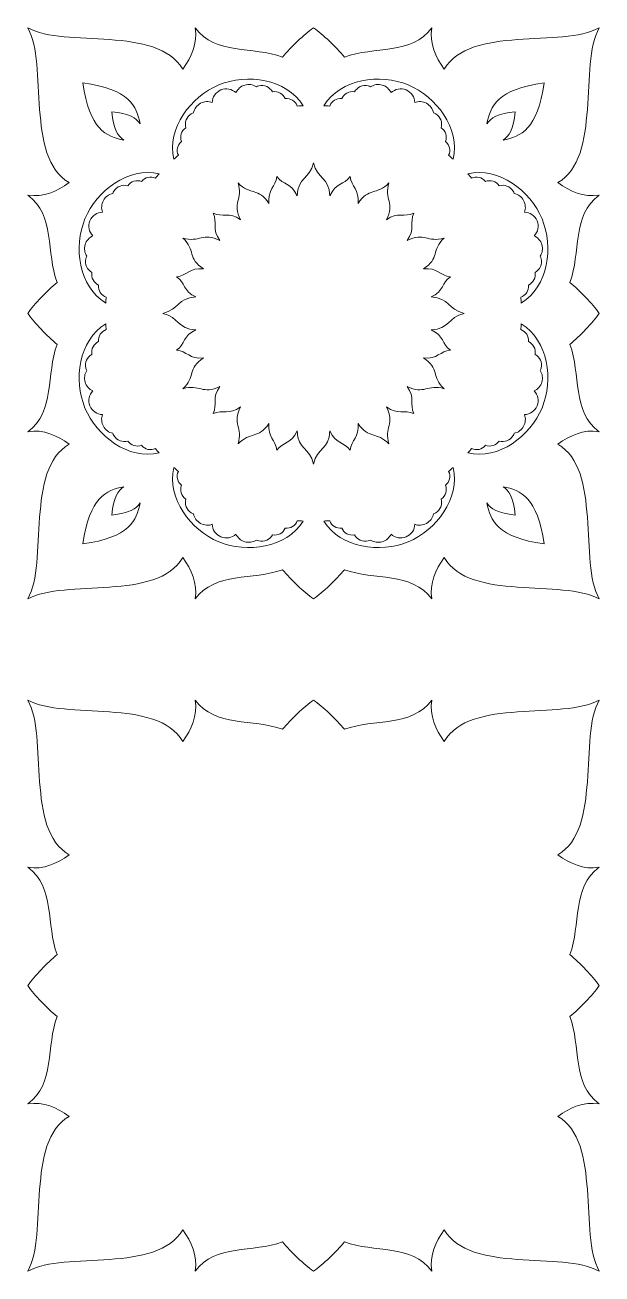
# Model space of a CAD drawing. Header units: millimetres. Extents: x -427 to 427, y -427 to 427.
# Drawn here: x 171 to 427, y -427 to 128 of the extents above; entities that cross this region are included whole.
import ezdxf

# ---------------------------------------------------------------- set-up
doc = ezdxf.new("R2010")
doc.units = ezdxf.units.MM
doc.header["$MEASUREMENT"] = 0
doc.layers.add('layer 1', color=7, linetype='Continuous')

msp = doc.modelspace()

# ---------------------------------------------------------------- linework, layer by layer
at = {"layer": 'layer 1', "color": 250, "lineweight": 9}
for points, knots in [([(190.3002, 58.0857), (184.8046, 54.2132), (179.0224, 51.4078), (171.8944, 52.5425), (171.8944, 52.5425), (184.0838, 43.701), (180.0054, 26.8751), (184.9057, 13.7115), (184.9057, 13.7115), (180.4112, 9.9281), (174.9187, 4.2416), (171.8945, -0.0626), (171.8945, -0.0626), (174.9187, -4.3668), (180.4111, -10.0532), (184.9056, -13.8366), (184.9056, -13.8366), (180.0053, -27.0003), (184.0838, -43.8262), (171.8944, -52.6677), (171.8944, -52.6677), (179.0224, -51.533), (184.8046, -54.3384), (190.3001, -58.2109), (190.3001, -58.2109), (170.6342, -69.597), (181.0499, -110.6018), (171.8944, -127.0626), (171.8944, -127.0626), (188.3552, -117.9071), (229.36, -128.3229), (240.7461, -108.6569), (240.7461, -108.6569), (244.6186, -114.1524), (247.424, -119.9346), (246.2893, -127.0626), (246.2893, -127.0626), (255.1308, -114.8732), (271.9567, -118.9516), (285.1203, -114.0513), (285.1203, -114.0513), (288.9037, -118.5458), (294.5902, -124.0383), (298.8944, -127.0625), (298.8944, -127.0625), (303.1986, -124.0383), (308.885, -118.5459), (312.6684, -114.0514), (312.6684, -114.0514), (325.8321, -118.9517), (342.658, -114.8732), (351.4995, -127.0626), (351.4995, -127.0626), (350.3648, -119.9346), (353.1702, -114.1524), (357.0427, -108.6569), (357.0427, -108.6569), (368.4288, -128.3228), (409.4336, -117.9071), (425.8944, -127.0626), (425.8944, -127.0626), (416.7389, -110.6018), (427.1547, -69.597), (407.4887, -58.2109), (407.4887, -58.2109), (412.9842, -54.3384), (418.7664, -51.533), (425.8944, -52.6677), (425.8944, -52.6677), (413.705, -43.8262), (417.7834, -27.0003), (412.8831, -13.8367), (412.8831, -13.8367), (417.3776, -10.0533), (422.8701, -4.3668), (425.8943, -0.0626), (425.8943, -0.0626), (422.8701, 4.2416), (417.3777, 9.928), (412.8832, 13.7114), (412.8832, 13.7114), (417.7835, 26.8751), (413.705, 43.701), (425.8944, 52.5425), (425.8944, 52.5425), (418.7664, 51.4078), (412.9842, 54.2132), (407.4887, 58.0857), (407.4887, 58.0857), (427.1546, 69.4718), (416.7389, 110.4766), (425.8944, 126.9374), (425.8944, 126.9374), (409.4336, 117.7819), (368.4287, 128.1977), (357.0427, 108.5316), (357.0427, 108.5316), (353.1702, 114.0272), (350.3648, 119.8094), (351.4995, 126.9374), (351.4995, 126.9374), (342.658, 114.748), (325.8321, 118.8264), (312.6685, 113.9261), (312.6685, 113.9261), (308.8851, 118.4206), (303.1986, 123.9131), (298.8944, 126.9373), (298.8944, 126.9373), (294.5902, 123.9131), (288.9038, 118.4207), (285.1204, 113.9262), (285.1204, 113.9262), (271.9567, 118.8265), (255.1308, 114.748), (246.2893, 126.9374), (246.2893, 126.9374), (247.424, 119.8094), (244.6186, 114.0272), (240.7461, 108.5317), (240.7461, 108.5317), (229.36, 128.1976), (188.3552, 117.7819), (171.8944, 126.9374), (171.8944, 126.9374), (181.0499, 110.4766), (170.6341, 69.4717), (190.3002, 58.0857)], [0, 0, 0, 0, 0.03030303, 0.03030303, 0.03030303, 0.03030303, 0.06060606, 0.06060606, 0.06060606, 0.06060606, 0.09090909, 0.09090909, 0.09090909, 0.09090909, 0.12121212, 0.12121212, 0.12121212, 0.12121212, 0.15151515, 0.15151515, 0.15151515, 0.15151515, 0.18181818, 0.18181818, 0.18181818, 0.18181818, 0.21212121, 0.21212121, 0.21212121, 0.21212121, 0.24242424, 0.24242424, 0.24242424, 0.24242424, 0.27272727, 0.27272727, 0.27272727, 0.27272727, 0.3030303, 0.3030303, 0.3030303, 0.3030303, 0.33333333, 0.33333333, 0.33333333, 0.33333333, 0.36363636, 0.36363636, 0.36363636, 0.36363636, 0.39393939, 0.39393939, 0.39393939, 0.39393939, 0.42424242, 0.42424242, 0.42424242, 0.42424242, 0.45454545, 0.45454545, 0.45454545, 0.45454545, 0.48484848, 0.48484848, 0.48484848, 0.48484848, 0.51515152, 0.51515152, 0.51515152, 0.51515152, 0.54545455, 0.54545455, 0.54545455, 0.54545455, 0.57575758, 0.57575758, 0.57575758, 0.57575758, 0.60606061, 0.60606061, 0.60606061, 0.60606061, 0.63636364, 0.63636364, 0.63636364, 0.63636364, 0.66666667, 0.66666667, 0.66666667, 0.66666667, 0.6969697, 0.6969697, 0.6969697, 0.6969697, 0.72727273, 0.72727273, 0.72727273, 0.72727273, 0.75757576, 0.75757576, 0.75757576, 0.75757576, 0.78787879, 0.78787879, 0.78787879, 0.78787879, 0.81818182, 0.81818182, 0.81818182, 0.81818182, 0.84848485, 0.84848485, 0.84848485, 0.84848485, 0.87878788, 0.87878788, 0.87878788, 0.87878788, 0.90909091, 0.90909091, 0.90909091, 0.90909091, 0.93939394, 0.93939394, 0.93939394, 0.93939394, 1, 1, 1, 1]), ([(238.8196, 70.248), (238.1529, 69.6776), (237.4933, 69.0968), (236.8412, 68.506), (236.8412, 68.506), (233.5872, 82.2769), (244.3328, 96.3567), (256.8147, 101.5268), (256.8147, 101.5268), (269.2966, 106.6969), (286.8507, 104.3394), (294.2873, 92.301), (294.2873, 92.301), (293.4083, 92.2576), (292.5313, 92.2018), (291.6565, 92.1338), (291.6565, 92.1338), (290.9201, 94.3295), (288.7143, 95.7705), (286.3325, 95.4638), (286.3325, 95.4638), (285.3785, 97.6082), (283.0509, 98.9029), (280.6419, 98.4599), (280.6419, 98.4599), (279.4837, 100.5466), (277.0387, 101.6957), (274.6046, 101.1112), (274.6046, 101.1112), (274.219, 101.0187), (273.853, 100.8873), (273.5096, 100.7221), (273.5096, 100.7221), (272.0282, 101.6876), (270.1482, 102.0217), (268.3197, 101.4801), (268.3197, 101.4801), (266.5233, 100.948), (265.1457, 99.6795), (264.4184, 98.1018), (264.4184, 98.1018), (264.4138, 98.1004), (264.4092, 98.099), (264.4046, 98.0976), (264.4046, 98.0976), (262.6688, 99.729), (260.0728, 100.2899), (257.7292, 99.319), (257.7292, 99.319), (255.3857, 98.3483), (253.9467, 96.1162), (253.8726, 93.7353), (253.8726, 93.7353), (253.8683, 93.7329), (253.864, 93.7306), (253.8597, 93.7283), (253.8597, 93.7283), (252.2295, 94.3296), (250.3589, 94.2525), (248.7123, 93.3584), (248.7123, 93.3584), (247.0366, 92.4485), (245.9435, 90.8829), (245.5786, 89.1527), (245.5786, 89.1527), (245.2191, 89.0266), (244.8673, 88.8607), (244.5292, 88.6536), (244.5292, 88.6536), (242.395, 87.3457), (241.478, 84.8043), (242.135, 82.5097), (242.135, 82.5097), (240.1184, 81.1196), (239.388, 78.5581), (240.2298, 76.3672), (240.2298, 76.3672), (238.329, 74.9002), (237.7879, 72.3212), (238.8196, 70.248)], [0, 0, 0, 0, 0.04761905, 0.04761905, 0.04761905, 0.04761905, 0.0952381, 0.0952381, 0.0952381, 0.0952381, 0.14285714, 0.14285714, 0.14285714, 0.14285714, 0.19047619, 0.19047619, 0.19047619, 0.19047619, 0.23809524, 0.23809524, 0.23809524, 0.23809524, 0.28571429, 0.28571429, 0.28571429, 0.28571429, 0.33333333, 0.33333333, 0.33333333, 0.33333333, 0.38095238, 0.38095238, 0.38095238, 0.38095238, 0.42857143, 0.42857143, 0.42857143, 0.42857143, 0.47619048, 0.47619048, 0.47619048, 0.47619048, 0.52380952, 0.52380952, 0.52380952, 0.52380952, 0.57142857, 0.57142857, 0.57142857, 0.57142857, 0.61904762, 0.61904762, 0.61904762, 0.61904762, 0.66666667, 0.66666667, 0.66666667, 0.66666667, 0.71428571, 0.71428571, 0.71428571, 0.71428571, 0.76190476, 0.76190476, 0.76190476, 0.76190476, 0.80952381, 0.80952381, 0.80952381, 0.80952381, 0.85714286, 0.85714286, 0.85714286, 0.85714286, 0.9047619, 0.9047619, 0.9047619, 0.9047619, 1, 1, 1, 1]), ([(323.1842, 101.1112), (320.7503, 101.6955), (318.3048, 100.5469), (317.1469, 98.4598), (317.1469, 98.4598), (314.738, 98.9028), (312.4103, 97.608), (311.4563, 95.4636), (311.4563, 95.4636), (309.0749, 95.7703), (306.8687, 94.3293), (306.1322, 92.1338), (306.1322, 92.1338), (305.2574, 92.2019), (304.3803, 92.2576), (303.5015, 92.301), (303.5015, 92.301), (310.9381, 104.3394), (328.4923, 106.697), (340.9741, 101.5268), (340.9741, 101.5268), (353.456, 96.3566), (364.2016, 82.2769), (360.9476, 68.506), (360.9476, 68.506), (360.2954, 69.0969), (359.6358, 69.6776), (358.9691, 70.2481), (358.9691, 70.2481), (360.001, 72.3214), (359.4602, 74.9001), (357.5592, 76.3674), (357.5592, 76.3674), (358.4009, 78.5583), (357.6705, 81.1196), (355.6539, 82.5098), (355.6539, 82.5098), (356.3104, 84.8043), (355.3941, 87.3457), (353.2596, 88.6536), (353.2596, 88.6536), (352.9215, 88.8608), (352.5698, 89.0267), (352.2102, 89.1527), (352.2102, 89.1527), (351.8454, 90.8829), (350.7523, 92.4485), (349.0764, 93.3585), (349.0764, 93.3585), (347.4298, 94.2525), (345.5588, 94.3297), (343.9289, 93.7283), (343.9289, 93.7283), (343.9247, 93.7306), (343.9204, 93.7329), (343.9162, 93.7351), (343.9162, 93.7351), (343.8423, 96.1161), (342.4033, 98.3484), (340.0596, 99.319), (340.0596, 99.319), (337.7161, 100.2897), (335.1203, 99.7289), (333.3843, 98.0977), (333.3843, 98.0977), (333.3796, 98.0991), (333.3749, 98.1005), (333.3702, 98.1019), (333.3702, 98.1019), (332.6427, 99.6799), (331.2655, 100.948), (329.4689, 101.4801), (329.4689, 101.4801), (327.6406, 102.0216), (325.7606, 101.6875), (324.2792, 100.7221), (324.2792, 100.7221), (323.9358, 100.8872), (323.5697, 101.0186), (323.1842, 101.1112)], [0, 0, 0, 0, 0.04761905, 0.04761905, 0.04761905, 0.04761905, 0.0952381, 0.0952381, 0.0952381, 0.0952381, 0.14285714, 0.14285714, 0.14285714, 0.14285714, 0.19047619, 0.19047619, 0.19047619, 0.19047619, 0.23809524, 0.23809524, 0.23809524, 0.23809524, 0.28571429, 0.28571429, 0.28571429, 0.28571429, 0.33333333, 0.33333333, 0.33333333, 0.33333333, 0.38095238, 0.38095238, 0.38095238, 0.38095238, 0.42857143, 0.42857143, 0.42857143, 0.42857143, 0.47619048, 0.47619048, 0.47619048, 0.47619048, 0.52380952, 0.52380952, 0.52380952, 0.52380952, 0.57142857, 0.57142857, 0.57142857, 0.57142857, 0.61904762, 0.61904762, 0.61904762, 0.61904762, 0.66666667, 0.66666667, 0.66666667, 0.66666667, 0.71428571, 0.71428571, 0.71428571, 0.71428571, 0.76190476, 0.76190476, 0.76190476, 0.76190476, 0.80952381, 0.80952381, 0.80952381, 0.80952381, 0.85714286, 0.85714286, 0.85714286, 0.85714286, 0.9047619, 0.9047619, 0.9047619, 0.9047619, 1, 1, 1, 1]), ([(214.5907, 77.01), (212.0235, 78.6035), (209.9786, 81.9569), (209.2308, 89.6011), (209.2308, 89.6011), (216.8751, 88.8532), (220.2284, 86.8082), (221.8219, 84.241), (221.8219, 84.241), (220.3032, 92.1113), (217.0498, 99.5862), (196.3674, 102.4645), (196.3674, 102.4645), (199.2456, 81.7821), (206.7204, 78.5286), (214.5907, 77.01)], [0, 0, 0, 0, 0.2, 0.2, 0.2, 0.2, 0.4, 0.4, 0.4, 0.4, 0.6, 0.6, 0.6, 0.6, 1, 1, 1, 1]), ([(375.967, 84.2411), (377.5605, 86.8083), (380.9139, 88.8532), (388.5581, 89.601), (388.5581, 89.601), (387.8102, 81.9567), (385.7652, 78.6034), (383.198, 77.0099), (383.198, 77.0099), (391.0683, 78.5286), (398.5432, 81.782), (401.4215, 102.4644), (401.4215, 102.4644), (380.7391, 99.5862), (377.4856, 92.1114), (375.967, 84.2411)], [0, 0, 0, 0, 0.2, 0.2, 0.2, 0.2, 0.4, 0.4, 0.4, 0.4, 0.6, 0.6, 0.6, 0.6, 1, 1, 1, 1]), ([(343.4608, 44.5026), (339.2223, 42.5209), (336.4176, 45.2935), (331.3489, 41.5284), (331.3489, 41.5284), (335.2225, 49.0672), (330.1939, 50.6335), (332.3947, 57.961), (332.3947, 57.961), (327.1495, 52.391), (323.2787, 55.963), (318.6868, 48.8389), (318.6868, 48.8389), (319.413, 55.1111), (315.6095, 56.1537), (315.207, 60.8154), (315.207, 60.8154), (312.5276, 56.9797), (308.7124, 57.9786), (306.2054, 52.1834), (306.2054, 52.1834), (305.7906, 60.6491), (300.6524, 59.4913), (298.8948, 66.9374), (298.8948, 66.9374), (297.1372, 59.4912), (291.9991, 60.6491), (291.5842, 52.1835), (291.5842, 52.1835), (289.0772, 57.9785), (285.262, 56.9797), (282.5825, 60.8155), (282.5825, 60.8155), (282.18, 56.1541), (278.3765, 55.1114), (279.1029, 48.8394), (279.1029, 48.8394), (274.5108, 55.9634), (270.6401, 52.3915), (265.3947, 57.9613), (265.3947, 57.9613), (267.5957, 50.6339), (262.567, 49.0675), (266.4406, 41.5288), (266.4406, 41.5288), (261.3719, 45.2939), (258.5672, 42.5213), (254.3289, 44.5035), (254.3289, 44.5035), (256.3109, 40.2652), (253.5383, 37.4606), (257.3034, 32.3919), (257.3034, 32.3919), (249.7646, 36.2655), (248.1983, 31.2368), (240.8708, 33.4377), (240.8708, 33.4377), (246.4408, 28.1924), (242.8688, 24.3217), (249.9929, 19.7297), (249.9929, 19.7297), (243.7207, 20.4559), (242.6781, 16.6525), (238.0164, 16.25), (238.0164, 16.25), (241.8521, 13.5705), (240.8532, 9.7553), (246.6484, 7.2484), (246.6484, 7.2484), (238.1827, 6.8336), (239.3405, 1.6954), (231.8944, -0.0623), (231.8944, -0.0623), (239.3406, -1.8199), (238.1827, -6.958), (246.6483, -7.3728), (246.6483, -7.3728), (240.8533, -9.8798), (241.8521, -13.6951), (238.0163, -16.3745), (238.0163, -16.3745), (242.6777, -16.7771), (243.7204, -20.5805), (249.9924, -19.8542), (249.9924, -19.8542), (242.8684, -24.4462), (246.4403, -28.317), (240.8705, -33.5624), (240.8705, -33.5624), (248.1979, -31.3614), (249.7643, -36.39), (257.303, -32.5164), (257.303, -32.5164), (253.5379, -37.5851), (256.3105, -40.3898), (254.3283, -44.6282), (254.3283, -44.6282), (258.5666, -42.6462), (261.3712, -45.4187), (266.4399, -41.6537), (266.4399, -41.6537), (262.5663, -49.1925), (267.595, -50.7587), (265.3941, -58.0863), (265.3941, -58.0863), (270.6394, -52.5163), (274.5101, -56.0883), (279.1021, -48.9642), (279.1021, -48.9642), (278.3759, -55.2363), (282.1793, -56.279), (282.5818, -60.9406), (282.5818, -60.9406), (285.2613, -57.1049), (289.0765, -58.1039), (291.5834, -52.3087), (291.5834, -52.3087), (291.9982, -60.7743), (297.1364, -59.6166), (298.8941, -67.0626), (298.8941, -67.0626), (300.6517, -59.6165), (305.7898, -60.7743), (306.2046, -52.3088), (306.2046, -52.3088), (308.7116, -58.1038), (312.5269, -57.1049), (315.2063, -60.9408), (315.2063, -60.9408), (315.6089, -56.2793), (319.4123, -55.2367), (318.686, -48.9646), (318.686, -48.9646), (323.278, -56.0887), (327.1488, -52.5167), (332.3942, -58.0865), (332.3942, -58.0865), (330.1932, -50.7591), (335.2218, -49.1928), (331.3482, -41.6541), (331.3482, -41.6541), (336.4169, -45.4191), (339.2216, -42.6465), (343.46, -44.6287), (343.46, -44.6287), (341.478, -40.3905), (344.2505, -37.5858), (340.4855, -32.5171), (340.4855, -32.5171), (348.0243, -36.3907), (349.5905, -31.3621), (356.9181, -33.5629), (356.9181, -33.5629), (351.3481, -28.3177), (354.9201, -24.4469), (347.796, -19.855), (347.796, -19.855), (354.0681, -20.5812), (355.1108, -16.7777), (359.7724, -16.3752), (359.7724, -16.3752), (355.9367, -13.6958), (356.9357, -9.8806), (351.1405, -7.3736), (351.1405, -7.3736), (359.6061, -6.9588), (358.4484, -1.8206), (365.8944, -0.063), (365.8944, -0.063), (358.4483, 1.6946), (359.6061, 6.8327), (351.1406, 7.2476), (351.1406, 7.2476), (356.9356, 9.7546), (355.9367, 13.5698), (359.7726, 16.2493), (359.7726, 16.2493), (355.1111, 16.6518), (354.0685, 20.4553), (347.7964, 19.7289), (347.7964, 19.7289), (354.9205, 24.321), (351.3485, 28.1917), (356.9183, 33.4371), (356.9183, 33.4371), (349.5909, 31.2361), (348.0246, 36.2648), (340.4859, 32.3912), (340.4859, 32.3912), (344.2509, 37.4599), (341.4783, 40.2646), (343.4608, 44.5026)], [0, 0, 0, 0, 0.02040816, 0.02040816, 0.02040816, 0.02040816, 0.04081633, 0.04081633, 0.04081633, 0.04081633, 0.06122449, 0.06122449, 0.06122449, 0.06122449, 0.08163265, 0.08163265, 0.08163265, 0.08163265, 0.10204082, 0.10204082, 0.10204082, 0.10204082, 0.12244898, 0.12244898, 0.12244898, 0.12244898, 0.14285714, 0.14285714, 0.14285714, 0.14285714, 0.16326531, 0.16326531, 0.16326531, 0.16326531, 0.18367347, 0.18367347, 0.18367347, 0.18367347, 0.20408163, 0.20408163, 0.20408163, 0.20408163, 0.2244898, 0.2244898, 0.2244898, 0.2244898, 0.24489796, 0.24489796, 0.24489796, 0.24489796, 0.26530612, 0.26530612, 0.26530612, 0.26530612, 0.28571429, 0.28571429, 0.28571429, 0.28571429, 0.30612245, 0.30612245, 0.30612245, 0.30612245, 0.32653061, 0.32653061, 0.32653061, 0.32653061, 0.34693878, 0.34693878, 0.34693878, 0.34693878, 0.36734694, 0.36734694, 0.36734694, 0.36734694, 0.3877551, 0.3877551, 0.3877551, 0.3877551, 0.40816327, 0.40816327, 0.40816327, 0.40816327, 0.42857143, 0.42857143, 0.42857143, 0.42857143, 0.44897959, 0.44897959, 0.44897959, 0.44897959, 0.46938776, 0.46938776, 0.46938776, 0.46938776, 0.48979592, 0.48979592, 0.48979592, 0.48979592, 0.51020408, 0.51020408, 0.51020408, 0.51020408, 0.53061224, 0.53061224, 0.53061224, 0.53061224, 0.55102041, 0.55102041, 0.55102041, 0.55102041, 0.57142857, 0.57142857, 0.57142857, 0.57142857, 0.59183673, 0.59183673, 0.59183673, 0.59183673, 0.6122449, 0.6122449, 0.6122449, 0.6122449, 0.63265306, 0.63265306, 0.63265306, 0.63265306, 0.65306122, 0.65306122, 0.65306122, 0.65306122, 0.67346939, 0.67346939, 0.67346939, 0.67346939, 0.69387755, 0.69387755, 0.69387755, 0.69387755, 0.71428571, 0.71428571, 0.71428571, 0.71428571, 0.73469388, 0.73469388, 0.73469388, 0.73469388, 0.75510204, 0.75510204, 0.75510204, 0.75510204, 0.7755102, 0.7755102, 0.7755102, 0.7755102, 0.79591837, 0.79591837, 0.79591837, 0.79591837, 0.81632653, 0.81632653, 0.81632653, 0.81632653, 0.83673469, 0.83673469, 0.83673469, 0.83673469, 0.85714286, 0.85714286, 0.85714286, 0.85714286, 0.87755102, 0.87755102, 0.87755102, 0.87755102, 0.89795918, 0.89795918, 0.89795918, 0.89795918, 0.91836735, 0.91836735, 0.91836735, 0.91836735, 0.93877551, 0.93877551, 0.93877551, 0.93877551, 0.95918367, 0.95918367, 0.95918367, 0.95918367, 1, 1, 1, 1]), ([(197.7206, 24.2272), (197.1363, 21.7933), (198.2849, 19.3478), (200.372, 18.1899), (200.372, 18.1899), (199.929, 15.781), (201.2238, 13.4533), (203.3682, 12.4993), (203.3682, 12.4993), (203.0615, 10.1179), (204.5025, 7.9117), (206.698, 7.1752), (206.698, 7.1752), (206.6299, 6.3004), (206.5742, 5.4233), (206.5308, 4.5445), (206.5308, 4.5445), (194.4924, 11.9811), (192.1348, 29.5353), (197.305, 42.0171), (197.305, 42.0171), (202.4752, 54.499), (216.5549, 65.2446), (230.3258, 61.9906), (230.3258, 61.9906), (229.7349, 61.3384), (229.1542, 60.6788), (228.5837, 60.0121), (228.5837, 60.0121), (226.5104, 61.044), (223.9317, 60.5032), (222.4644, 58.6022), (222.4644, 58.6022), (220.2735, 59.4439), (217.7122, 58.7135), (216.322, 56.6969), (216.322, 56.6969), (214.0275, 57.3534), (211.4861, 56.4371), (210.1782, 54.3026), (210.1782, 54.3026), (209.971, 53.9645), (209.8051, 53.6128), (209.6791, 53.2532), (209.6791, 53.2532), (207.9489, 52.8884), (206.3833, 51.7953), (205.4733, 50.1194), (205.4733, 50.1194), (204.5793, 48.4728), (204.5021, 46.6018), (205.1035, 44.9719), (205.1035, 44.9719), (205.1012, 44.9677), (205.0989, 44.9634), (205.0967, 44.9592), (205.0967, 44.9592), (202.7157, 44.8853), (200.4834, 43.4463), (199.5128, 41.1026), (199.5128, 41.1026), (198.5421, 38.7591), (199.1029, 36.1633), (200.7341, 34.4273), (200.7341, 34.4273), (200.7327, 34.4226), (200.7313, 34.4179), (200.7299, 34.4132), (200.7299, 34.4132), (199.1519, 33.6857), (197.8838, 32.3085), (197.3517, 30.5119), (197.3517, 30.5119), (196.8102, 28.6836), (197.1443, 26.8036), (198.1097, 25.3222), (198.1097, 25.3222), (197.9446, 24.9788), (197.8132, 24.6127), (197.7206, 24.2272)], [0, 0, 0, 0, 0.04761905, 0.04761905, 0.04761905, 0.04761905, 0.0952381, 0.0952381, 0.0952381, 0.0952381, 0.14285714, 0.14285714, 0.14285714, 0.14285714, 0.19047619, 0.19047619, 0.19047619, 0.19047619, 0.23809524, 0.23809524, 0.23809524, 0.23809524, 0.28571429, 0.28571429, 0.28571429, 0.28571429, 0.33333333, 0.33333333, 0.33333333, 0.33333333, 0.38095238, 0.38095238, 0.38095238, 0.38095238, 0.42857143, 0.42857143, 0.42857143, 0.42857143, 0.47619048, 0.47619048, 0.47619048, 0.47619048, 0.52380952, 0.52380952, 0.52380952, 0.52380952, 0.57142857, 0.57142857, 0.57142857, 0.57142857, 0.61904762, 0.61904762, 0.61904762, 0.61904762, 0.66666667, 0.66666667, 0.66666667, 0.66666667, 0.71428571, 0.71428571, 0.71428571, 0.71428571, 0.76190476, 0.76190476, 0.76190476, 0.76190476, 0.80952381, 0.80952381, 0.80952381, 0.80952381, 0.85714286, 0.85714286, 0.85714286, 0.85714286, 0.9047619, 0.9047619, 0.9047619, 0.9047619, 1, 1, 1, 1]), ([(387.6106, 54.3026), (386.3027, 56.4368), (383.7613, 57.3538), (381.4667, 56.6968), (381.4667, 56.6968), (380.0766, 58.7134), (377.5151, 59.4438), (375.3242, 58.602), (375.3242, 58.602), (373.8572, 60.5028), (371.2782, 61.0439), (369.205, 60.0122), (369.205, 60.0122), (368.6346, 60.6789), (368.0538, 61.3385), (367.463, 61.9906), (367.463, 61.9906), (381.2339, 65.2446), (395.3137, 54.499), (400.4838, 42.0171), (400.4838, 42.0171), (405.6539, 29.5352), (403.2964, 11.9811), (391.258, 4.5445), (391.258, 4.5445), (391.2146, 5.4235), (391.1588, 6.3005), (391.0908, 7.1753), (391.0908, 7.1753), (393.2865, 7.9117), (394.7275, 10.1175), (394.4208, 12.4993), (394.4208, 12.4993), (396.5652, 13.4533), (397.8599, 15.7809), (397.4169, 18.1899), (397.4169, 18.1899), (399.5036, 19.3481), (400.6527, 21.7931), (400.0682, 24.2272), (400.0682, 24.2272), (399.9757, 24.6128), (399.8443, 24.9788), (399.6791, 25.3222), (399.6791, 25.3222), (400.6446, 26.8036), (400.9787, 28.6836), (400.4371, 30.5121), (400.4371, 30.5121), (399.905, 32.3085), (398.6365, 33.6861), (397.0588, 34.4134), (397.0588, 34.4134), (397.0574, 34.418), (397.056, 34.4226), (397.0546, 34.4272), (397.0546, 34.4272), (398.686, 36.163), (399.2469, 38.759), (398.276, 41.1026), (398.276, 41.1026), (397.3053, 43.4461), (395.0732, 44.8851), (392.6923, 44.9592), (392.6923, 44.9592), (392.6899, 44.9635), (392.6876, 44.9678), (392.6853, 44.9721), (392.6853, 44.9721), (393.2866, 46.6023), (393.2095, 48.4729), (392.3154, 50.1195), (392.3154, 50.1195), (391.4055, 51.7952), (389.8399, 52.8883), (388.1097, 53.2532), (388.1097, 53.2532), (387.9836, 53.6127), (387.8177, 53.9645), (387.6106, 54.3026)], [0, 0, 0, 0, 0.04761905, 0.04761905, 0.04761905, 0.04761905, 0.0952381, 0.0952381, 0.0952381, 0.0952381, 0.14285714, 0.14285714, 0.14285714, 0.14285714, 0.19047619, 0.19047619, 0.19047619, 0.19047619, 0.23809524, 0.23809524, 0.23809524, 0.23809524, 0.28571429, 0.28571429, 0.28571429, 0.28571429, 0.33333333, 0.33333333, 0.33333333, 0.33333333, 0.38095238, 0.38095238, 0.38095238, 0.38095238, 0.42857143, 0.42857143, 0.42857143, 0.42857143, 0.47619048, 0.47619048, 0.47619048, 0.47619048, 0.52380952, 0.52380952, 0.52380952, 0.52380952, 0.57142857, 0.57142857, 0.57142857, 0.57142857, 0.61904762, 0.61904762, 0.61904762, 0.61904762, 0.66666667, 0.66666667, 0.66666667, 0.66666667, 0.71428571, 0.71428571, 0.71428571, 0.71428571, 0.76190476, 0.76190476, 0.76190476, 0.76190476, 0.80952381, 0.80952381, 0.80952381, 0.80952381, 0.85714286, 0.85714286, 0.85714286, 0.85714286, 0.9047619, 0.9047619, 0.9047619, 0.9047619, 1, 1, 1, 1]), ([(205.4734, -50.2447), (206.3833, -51.9204), (207.9489, -53.0135), (209.6791, -53.3784), (209.6791, -53.3784), (209.8052, -53.7379), (209.9711, -54.0897), (210.1782, -54.4278), (210.1782, -54.4278), (211.4861, -56.562), (214.0275, -57.479), (216.3221, -56.822), (216.3221, -56.822), (217.7122, -58.8386), (220.2737, -59.569), (222.4646, -58.7272), (222.4646, -58.7272), (223.9316, -60.628), (226.5106, -61.1691), (228.5838, -60.1374), (228.5838, -60.1374), (229.1542, -60.8041), (229.735, -61.4637), (230.3258, -62.1158), (230.3258, -62.1158), (216.5549, -65.3698), (202.4751, -54.6242), (197.305, -42.1423), (197.305, -42.1423), (192.1349, -29.6604), (194.4924, -12.1063), (206.5308, -4.6697), (206.5308, -4.6697), (206.5742, -5.5487), (206.63, -6.4257), (206.698, -7.3005), (206.698, -7.3005), (204.5023, -8.0369), (203.0613, -10.2427), (203.368, -12.6245), (203.368, -12.6245), (201.2236, -13.5785), (199.9289, -15.9061), (200.3719, -18.3151), (200.3719, -18.3151), (198.2852, -19.4733), (197.1361, -21.9183), (197.7206, -24.3524), (197.7206, -24.3524), (197.8131, -24.738), (197.9445, -25.104), (198.1097, -25.4474), (198.1097, -25.4474), (197.1442, -26.9288), (196.8101, -28.8088), (197.3517, -30.6373), (197.3517, -30.6373), (197.8838, -32.4337), (199.1523, -33.8113), (200.73, -34.5386), (200.73, -34.5386), (200.7314, -34.5432), (200.7328, -34.5478), (200.7342, -34.5524), (200.7342, -34.5524), (199.1028, -36.2882), (198.5419, -38.8842), (199.5128, -41.2278), (199.5128, -41.2278), (200.4835, -43.5713), (202.7156, -45.0103), (205.0965, -45.0844), (205.0965, -45.0844), (205.0989, -45.0887), (205.1012, -45.093), (205.1035, -45.0973), (205.1035, -45.0973), (204.5022, -46.7275), (204.5793, -48.5981), (205.4734, -50.2447)], [0, 0, 0, 0, 0.04761905, 0.04761905, 0.04761905, 0.04761905, 0.0952381, 0.0952381, 0.0952381, 0.0952381, 0.14285714, 0.14285714, 0.14285714, 0.14285714, 0.19047619, 0.19047619, 0.19047619, 0.19047619, 0.23809524, 0.23809524, 0.23809524, 0.23809524, 0.28571429, 0.28571429, 0.28571429, 0.28571429, 0.33333333, 0.33333333, 0.33333333, 0.33333333, 0.38095238, 0.38095238, 0.38095238, 0.38095238, 0.42857143, 0.42857143, 0.42857143, 0.42857143, 0.47619048, 0.47619048, 0.47619048, 0.47619048, 0.52380952, 0.52380952, 0.52380952, 0.52380952, 0.57142857, 0.57142857, 0.57142857, 0.57142857, 0.61904762, 0.61904762, 0.61904762, 0.61904762, 0.66666667, 0.66666667, 0.66666667, 0.66666667, 0.71428571, 0.71428571, 0.71428571, 0.71428571, 0.76190476, 0.76190476, 0.76190476, 0.76190476, 0.80952381, 0.80952381, 0.80952381, 0.80952381, 0.85714286, 0.85714286, 0.85714286, 0.85714286, 0.9047619, 0.9047619, 0.9047619, 0.9047619, 1, 1, 1, 1]), ([(399.6791, -25.4474), (399.8442, -25.104), (399.9756, -24.7379), (400.0682, -24.3524), (400.0682, -24.3524), (400.6525, -21.9185), (399.5039, -19.473), (397.4168, -18.3151), (397.4168, -18.3151), (397.8598, -15.9062), (396.565, -13.5785), (394.4206, -12.6245), (394.4206, -12.6245), (394.7273, -10.2431), (393.2863, -8.0369), (391.0908, -7.3004), (391.0908, -7.3004), (391.1589, -6.4256), (391.2146, -5.5485), (391.258, -4.6697), (391.258, -4.6697), (403.2964, -12.1063), (405.654, -29.6605), (400.4838, -42.1423), (400.4838, -42.1423), (395.3136, -54.6242), (381.2339, -65.3698), (367.463, -62.1158), (367.463, -62.1158), (368.0539, -61.4636), (368.6346, -60.804), (369.2051, -60.1373), (369.2051, -60.1373), (371.2784, -61.1692), (373.8571, -60.6284), (375.3244, -58.7274), (375.3244, -58.7274), (377.5153, -59.5691), (380.0766, -58.8387), (381.4668, -56.8221), (381.4668, -56.8221), (383.7613, -57.4786), (386.3027, -56.5623), (387.6106, -54.4278), (387.6106, -54.4278), (387.8178, -54.0897), (387.9837, -53.738), (388.1097, -53.3784), (388.1097, -53.3784), (389.8399, -53.0136), (391.4055, -51.9205), (392.3155, -50.2446), (392.3155, -50.2446), (393.2095, -48.598), (393.2867, -46.727), (392.6853, -45.0971), (392.6853, -45.0971), (392.6876, -45.0929), (392.6899, -45.0886), (392.6921, -45.0844), (392.6921, -45.0844), (395.0731, -45.0105), (397.3054, -43.5715), (398.276, -41.2278), (398.276, -41.2278), (399.2467, -38.8843), (398.6859, -36.2885), (397.0547, -34.5525), (397.0547, -34.5525), (397.0561, -34.5478), (397.0575, -34.5431), (397.0589, -34.5384), (397.0589, -34.5384), (398.6369, -33.8109), (399.905, -32.4337), (400.4371, -30.6371), (400.4371, -30.6371), (400.9786, -28.8088), (400.6445, -26.9288), (399.6791, -25.4474)], [0, 0, 0, 0, 0.04761905, 0.04761905, 0.04761905, 0.04761905, 0.0952381, 0.0952381, 0.0952381, 0.0952381, 0.14285714, 0.14285714, 0.14285714, 0.14285714, 0.19047619, 0.19047619, 0.19047619, 0.19047619, 0.23809524, 0.23809524, 0.23809524, 0.23809524, 0.28571429, 0.28571429, 0.28571429, 0.28571429, 0.33333333, 0.33333333, 0.33333333, 0.33333333, 0.38095238, 0.38095238, 0.38095238, 0.38095238, 0.42857143, 0.42857143, 0.42857143, 0.42857143, 0.47619048, 0.47619048, 0.47619048, 0.47619048, 0.52380952, 0.52380952, 0.52380952, 0.52380952, 0.57142857, 0.57142857, 0.57142857, 0.57142857, 0.61904762, 0.61904762, 0.61904762, 0.61904762, 0.66666667, 0.66666667, 0.66666667, 0.66666667, 0.71428571, 0.71428571, 0.71428571, 0.71428571, 0.76190476, 0.76190476, 0.76190476, 0.76190476, 0.80952381, 0.80952381, 0.80952381, 0.80952381, 0.85714286, 0.85714286, 0.85714286, 0.85714286, 0.9047619, 0.9047619, 0.9047619, 0.9047619, 1, 1, 1, 1]), ([(268.3199, -101.6053), (270.1482, -102.1468), (272.0282, -101.8127), (273.5096, -100.8473), (273.5096, -100.8473), (273.853, -101.0124), (274.2191, -101.1438), (274.6046, -101.2364), (274.6046, -101.2364), (277.0385, -101.8207), (279.484, -100.6721), (280.6419, -98.585), (280.6419, -98.585), (283.0508, -99.028), (285.3785, -97.7332), (286.3325, -95.5888), (286.3325, -95.5888), (288.7139, -95.8955), (290.9201, -94.4545), (291.6566, -92.259), (291.6566, -92.259), (292.5314, -92.3271), (293.4085, -92.3828), (294.2873, -92.4262), (294.2873, -92.4262), (286.8507, -104.4646), (269.2965, -106.8222), (256.8147, -101.652), (256.8147, -101.652), (244.3328, -96.4818), (233.5872, -82.4021), (236.8412, -68.6312), (236.8412, -68.6312), (237.4934, -69.2221), (238.153, -69.8028), (238.8197, -70.3733), (238.8197, -70.3733), (237.7878, -72.4466), (238.3286, -75.0253), (240.2296, -76.4926), (240.2296, -76.4926), (239.3879, -78.6835), (240.1183, -81.2448), (242.1349, -82.635), (242.1349, -82.635), (241.4784, -84.9295), (242.3947, -87.4709), (244.5292, -88.7788), (244.5292, -88.7788), (244.8673, -88.986), (245.219, -89.1519), (245.5786, -89.2779), (245.5786, -89.2779), (245.9434, -91.0081), (247.0365, -92.5737), (248.7124, -93.4837), (248.7124, -93.4837), (250.359, -94.3777), (252.23, -94.4549), (253.8599, -93.8535), (253.8599, -93.8535), (253.8641, -93.8558), (253.8684, -93.8581), (253.8726, -93.8603), (253.8726, -93.8603), (253.9465, -96.2413), (255.3855, -98.4736), (257.7292, -99.4442), (257.7292, -99.4442), (260.0727, -100.4149), (262.6685, -99.8541), (264.4045, -98.2229), (264.4045, -98.2229), (264.4092, -98.2243), (264.4139, -98.2257), (264.4186, -98.2271), (264.4186, -98.2271), (265.1461, -99.8051), (266.5233, -101.0732), (268.3199, -101.6053)], [0, 0, 0, 0, 0.04761905, 0.04761905, 0.04761905, 0.04761905, 0.0952381, 0.0952381, 0.0952381, 0.0952381, 0.14285714, 0.14285714, 0.14285714, 0.14285714, 0.19047619, 0.19047619, 0.19047619, 0.19047619, 0.23809524, 0.23809524, 0.23809524, 0.23809524, 0.28571429, 0.28571429, 0.28571429, 0.28571429, 0.33333333, 0.33333333, 0.33333333, 0.33333333, 0.38095238, 0.38095238, 0.38095238, 0.38095238, 0.42857143, 0.42857143, 0.42857143, 0.42857143, 0.47619048, 0.47619048, 0.47619048, 0.47619048, 0.52380952, 0.52380952, 0.52380952, 0.52380952, 0.57142857, 0.57142857, 0.57142857, 0.57142857, 0.61904762, 0.61904762, 0.61904762, 0.61904762, 0.66666667, 0.66666667, 0.66666667, 0.66666667, 0.71428571, 0.71428571, 0.71428571, 0.71428571, 0.76190476, 0.76190476, 0.76190476, 0.76190476, 0.80952381, 0.80952381, 0.80952381, 0.80952381, 0.85714286, 0.85714286, 0.85714286, 0.85714286, 0.9047619, 0.9047619, 0.9047619, 0.9047619, 1, 1, 1, 1]), ([(349.0765, -93.4836), (350.7522, -92.5737), (351.8453, -91.0081), (352.2102, -89.2779), (352.2102, -89.2779), (352.5697, -89.1518), (352.9215, -88.9859), (353.2596, -88.7788), (353.2596, -88.7788), (355.3938, -87.4709), (356.3108, -84.9295), (355.6538, -82.6349), (355.6538, -82.6349), (357.6704, -81.2448), (358.4008, -78.6833), (357.559, -76.4924), (357.559, -76.4924), (359.4598, -75.0254), (360.0009, -72.4464), (358.9692, -70.3732), (358.9692, -70.3732), (359.6359, -69.8028), (360.2955, -69.222), (360.9476, -68.6312), (360.9476, -68.6312), (364.2016, -82.4021), (353.456, -96.4819), (340.9741, -101.652), (340.9741, -101.652), (328.4922, -106.8221), (310.9381, -104.4646), (303.5015, -92.4262), (303.5015, -92.4262), (304.3805, -92.3828), (305.2575, -92.327), (306.1323, -92.259), (306.1323, -92.259), (306.8687, -94.4547), (309.0745, -95.8957), (311.4563, -95.589), (311.4563, -95.589), (312.4103, -97.7334), (314.7379, -99.0281), (317.1469, -98.5851), (317.1469, -98.5851), (318.3051, -100.6718), (320.7501, -101.8209), (323.1842, -101.2364), (323.1842, -101.2364), (323.5698, -101.1439), (323.9358, -101.0125), (324.2792, -100.8473), (324.2792, -100.8473), (325.7606, -101.8128), (327.6406, -102.1469), (329.4691, -101.6053), (329.4691, -101.6053), (331.2655, -101.0732), (332.6431, -99.8047), (333.3704, -98.227), (333.3704, -98.227), (333.375, -98.2256), (333.3796, -98.2242), (333.3842, -98.2228), (333.3842, -98.2228), (335.12, -99.8542), (337.716, -100.4151), (340.0596, -99.4442), (340.0596, -99.4442), (342.4031, -98.4735), (343.8421, -96.2414), (343.9162, -93.8605), (343.9162, -93.8605), (343.9205, -93.8581), (343.9248, -93.8558), (343.9291, -93.8535), (343.9291, -93.8535), (345.5593, -94.4548), (347.4299, -94.3777), (349.0765, -93.4836)], [0, 0, 0, 0, 0.04761905, 0.04761905, 0.04761905, 0.04761905, 0.0952381, 0.0952381, 0.0952381, 0.0952381, 0.14285714, 0.14285714, 0.14285714, 0.14285714, 0.19047619, 0.19047619, 0.19047619, 0.19047619, 0.23809524, 0.23809524, 0.23809524, 0.23809524, 0.28571429, 0.28571429, 0.28571429, 0.28571429, 0.33333333, 0.33333333, 0.33333333, 0.33333333, 0.38095238, 0.38095238, 0.38095238, 0.38095238, 0.42857143, 0.42857143, 0.42857143, 0.42857143, 0.47619048, 0.47619048, 0.47619048, 0.47619048, 0.52380952, 0.52380952, 0.52380952, 0.52380952, 0.57142857, 0.57142857, 0.57142857, 0.57142857, 0.61904762, 0.61904762, 0.61904762, 0.61904762, 0.66666667, 0.66666667, 0.66666667, 0.66666667, 0.71428571, 0.71428571, 0.71428571, 0.71428571, 0.76190476, 0.76190476, 0.76190476, 0.76190476, 0.80952381, 0.80952381, 0.80952381, 0.80952381, 0.85714286, 0.85714286, 0.85714286, 0.85714286, 0.9047619, 0.9047619, 0.9047619, 0.9047619, 1, 1, 1, 1]), ([(221.8218, -84.3663), (220.2283, -86.9335), (216.8749, -88.9784), (209.2307, -89.7262), (209.2307, -89.7262), (209.9786, -82.0819), (212.0236, -78.7286), (214.5908, -77.1351), (214.5908, -77.1351), (206.7205, -78.6538), (199.2456, -81.9072), (196.3673, -102.5896), (196.3673, -102.5896), (217.0497, -99.7114), (220.3032, -92.2366), (221.8218, -84.3663)], [0, 0, 0, 0, 0.2, 0.2, 0.2, 0.2, 0.4, 0.4, 0.4, 0.4, 0.6, 0.6, 0.6, 0.6, 1, 1, 1, 1]), ([(383.1981, -77.1352), (385.7653, -78.7287), (387.8102, -82.0821), (388.558, -89.7263), (388.558, -89.7263), (380.9137, -88.9784), (377.5604, -86.9334), (375.9669, -84.3662), (375.9669, -84.3662), (377.4856, -92.2365), (380.739, -99.7114), (401.4214, -102.5897), (401.4214, -102.5897), (398.5432, -81.9073), (391.0684, -78.6538), (383.1981, -77.1352)], [0, 0, 0, 0, 0.2, 0.2, 0.2, 0.2, 0.4, 0.4, 0.4, 0.4, 0.6, 0.6, 0.6, 0.6, 1, 1, 1, 1]), ([(190.3002, -240.8711), (170.6341, -229.4851), (181.0499, -188.4802), (171.8944, -172.0194), (171.8944, -172.0194), (188.3552, -181.1749), (229.36, -170.7592), (240.7461, -190.4251), (240.7461, -190.4251), (244.6186, -184.9296), (247.424, -179.1474), (246.2893, -172.0194), (246.2893, -172.0194), (255.1308, -184.2088), (271.9567, -180.1303), (285.1204, -185.0306), (285.1204, -185.0306), (288.9038, -180.5361), (294.5902, -175.0437), (298.8944, -172.0195), (298.8944, -172.0195), (303.1986, -175.0437), (308.8851, -180.5362), (312.6685, -185.0307), (312.6685, -185.0307), (325.8321, -180.1304), (342.658, -184.2088), (351.4995, -172.0194), (351.4995, -172.0194), (350.3648, -179.1474), (353.1702, -184.9296), (357.0427, -190.4252), (357.0427, -190.4252), (368.4287, -170.7591), (409.4336, -181.1749), (425.8944, -172.0194), (425.8944, -172.0194), (416.7389, -188.4802), (427.1546, -229.485), (407.4887, -240.8711), (407.4887, -240.8711), (412.9842, -244.7436), (418.7664, -247.549), (425.8944, -246.4143), (425.8944, -246.4143), (413.705, -255.2558), (417.7835, -272.0817), (412.8832, -285.2454), (412.8832, -285.2454), (417.3777, -289.0288), (422.8701, -294.7152), (425.8943, -299.0194), (425.8943, -299.0194), (422.8701, -303.3236), (417.3776, -309.0101), (412.8831, -312.7935), (412.8831, -312.7935), (417.7834, -325.9571), (413.705, -342.783), (425.8944, -351.6245), (425.8944, -351.6245), (418.7664, -350.4898), (412.9842, -353.2952), (407.4887, -357.1677), (407.4887, -357.1677), (427.1547, -368.5538), (416.7389, -409.5586), (425.8944, -426.0194), (425.8944, -426.0194), (409.4336, -416.8639), (368.4288, -427.2796), (357.0427, -407.6137), (357.0427, -407.6137), (353.1702, -413.1092), (350.3648, -418.8914), (351.4995, -426.0194), (351.4995, -426.0194), (342.658, -413.83), (325.8321, -417.9085), (312.6684, -413.0082), (312.6684, -413.0082), (308.885, -417.5027), (303.1986, -422.9951), (298.8944, -426.0193), (298.8944, -426.0193), (294.5902, -422.9951), (288.9037, -417.5026), (285.1203, -413.0081), (285.1203, -413.0081), (271.9567, -417.9084), (255.1308, -413.83), (246.2893, -426.0194), (246.2893, -426.0194), (247.424, -418.8914), (244.6186, -413.1092), (240.7461, -407.6137), (240.7461, -407.6137), (229.36, -427.2797), (188.3552, -416.8639), (171.8944, -426.0194), (171.8944, -426.0194), (181.0499, -409.5586), (170.6342, -368.5538), (190.3001, -357.1677), (190.3001, -357.1677), (184.8046, -353.2952), (179.0224, -350.4898), (171.8944, -351.6245), (171.8944, -351.6245), (184.0838, -342.783), (180.0053, -325.9571), (184.9056, -312.7934), (184.9056, -312.7934), (180.4111, -309.01), (174.9187, -303.3236), (171.8945, -299.0194), (171.8945, -299.0194), (174.9187, -294.7152), (180.4112, -289.0287), (184.9057, -285.2453), (184.9057, -285.2453), (180.0054, -272.0817), (184.0838, -255.2558), (171.8944, -246.4143), (171.8944, -246.4143), (179.0224, -247.549), (184.8046, -244.7436), (190.3002, -240.8711)], [0, 0, 0, 0, 0.03030303, 0.03030303, 0.03030303, 0.03030303, 0.06060606, 0.06060606, 0.06060606, 0.06060606, 0.09090909, 0.09090909, 0.09090909, 0.09090909, 0.12121212, 0.12121212, 0.12121212, 0.12121212, 0.15151515, 0.15151515, 0.15151515, 0.15151515, 0.18181818, 0.18181818, 0.18181818, 0.18181818, 0.21212121, 0.21212121, 0.21212121, 0.21212121, 0.24242424, 0.24242424, 0.24242424, 0.24242424, 0.27272727, 0.27272727, 0.27272727, 0.27272727, 0.3030303, 0.3030303, 0.3030303, 0.3030303, 0.33333333, 0.33333333, 0.33333333, 0.33333333, 0.36363636, 0.36363636, 0.36363636, 0.36363636, 0.39393939, 0.39393939, 0.39393939, 0.39393939, 0.42424242, 0.42424242, 0.42424242, 0.42424242, 0.45454545, 0.45454545, 0.45454545, 0.45454545, 0.48484848, 0.48484848, 0.48484848, 0.48484848, 0.51515152, 0.51515152, 0.51515152, 0.51515152, 0.54545455, 0.54545455, 0.54545455, 0.54545455, 0.57575758, 0.57575758, 0.57575758, 0.57575758, 0.60606061, 0.60606061, 0.60606061, 0.60606061, 0.63636364, 0.63636364, 0.63636364, 0.63636364, 0.66666667, 0.66666667, 0.66666667, 0.66666667, 0.6969697, 0.6969697, 0.6969697, 0.6969697, 0.72727273, 0.72727273, 0.72727273, 0.72727273, 0.75757576, 0.75757576, 0.75757576, 0.75757576, 0.78787879, 0.78787879, 0.78787879, 0.78787879, 0.81818182, 0.81818182, 0.81818182, 0.81818182, 0.84848485, 0.84848485, 0.84848485, 0.84848485, 0.87878788, 0.87878788, 0.87878788, 0.87878788, 0.90909091, 0.90909091, 0.90909091, 0.90909091, 0.93939394, 0.93939394, 0.93939394, 0.93939394, 1, 1, 1, 1])]:
    msp.add_open_spline(points, degree=3, knots=knots, dxfattribs=at)

doc.saveas('drawing.dxf')
